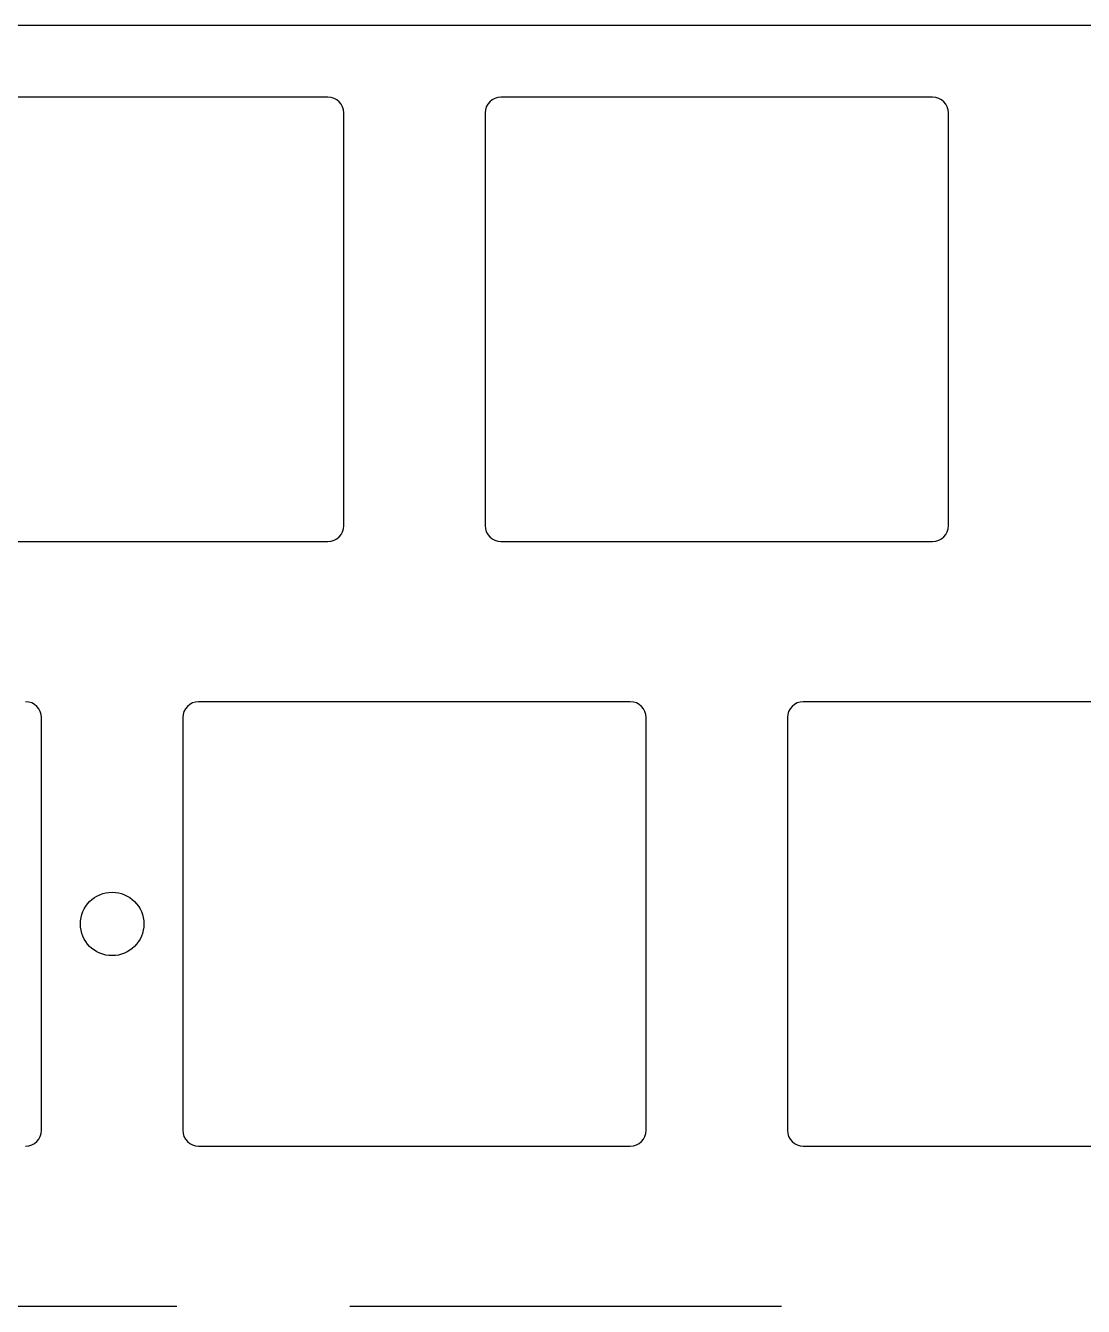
# Model space of a CAD drawing. Header units: millimetres. Extents: x -9 to 276, y -90 to 14.
# Drawn here: x 206.83 to 240.15, y -31.1 to 9.25 of the extents above; entities that cross this region are included whole.
import ezdxf

# ---------------------------------------------------------------- set-up
doc = ezdxf.new("R2010")
doc.units = ezdxf.units.MM
doc.layers.add('BLACK', color=7, linetype='CONTINUOUS')

msp = doc.modelspace()

# ---------------------------------------------------------------- linework, layer by layer
at = {"layer": 'BLACK', "linetype": 'Continuous'}
for p, q in [((213.713155, 9.249999), (205.285171, 9.25)), ((232.676119, 9.250001), (213.713155, 9.249999)), ((233.817408, 9.250002), (232.676119, 9.250001)), ((239.523856, 9.250001), (233.817408, 9.250002)), ((239.95184, 9.25), (239.523856, 9.250001)), ((242.947725, 9.25), (239.95184, 9.25)), ((216.35145, 6.99795), (202.75145, 6.99795)), ((235.40145, 6.99795), (221.80145, 6.99795)), ((216.85145, -6.50205), (216.85145, 6.49795)), ((221.30145, 6.49795), (221.30145, -6.50205)), ((235.90145, -6.50205), (235.90145, 6.49795)), ((202.75145, -7.00205), (216.35145, -7.00205)), ((221.80145, -7.00205), (235.40145, -7.00205)), ((225.87645, -12.05205), (212.27645, -12.05205)), ((244.92645, -12.05205), (231.32645, -12.05205)), ((207.32645, -25.55205), (207.32645, -12.55205)), ((211.77645, -12.55205), (211.77645, -25.55205)), ((226.37645, -25.55205), (226.37645, -12.55205)), ((230.82645, -12.55205), (230.82645, -25.55205)), ((212.27645, -26.05205), (225.87645, -26.05205)), ((231.32645, -26.05205), (244.92645, -26.05205)), ((211.58895, -31.10205), (197.98895, -31.10205)), ((230.63895, -31.10205), (217.03895, -31.10205))]:
    msp.add_line(p, q, dxfattribs=at)
at = {"layer": 'BLACK'}
msp.add_circle((209.55145, -19.05205), 1, dxfattribs=at)
for centre, start, end in [((216.3514, 6.4979), 0.005729, 89.994271), ((221.8015, 6.4979), 90.005729, 179.994271), ((235.4014, 6.4979), 0.005729, 89.994271), ((216.3514, -6.502), 270.005729, 359.994271), ((221.8015, -6.502), 180.005729, 269.994271), ((235.4014, -6.502), 270.005729, 359.994271), ((206.8264, -12.5521), 0.005729, 89.994271), ((212.2765, -12.5521), 90.005729, 179.994271), ((225.8764, -12.5521), 0.005729, 89.994271), ((231.3265, -12.5521), 90.005729, 179.994271), ((206.8264, -25.552), 270.005729, 359.994271), ((212.2765, -25.552), 180.005729, 269.994271), ((225.8764, -25.552), 270.005729, 359.994271), ((231.3265, -25.552), 180.005729, 269.994271)]:
    msp.add_arc(centre, 0.50005, start, end, dxfattribs=at)

doc.saveas('drawing.dxf')
